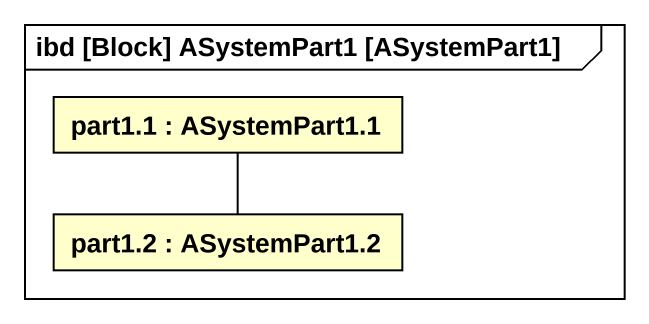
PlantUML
@startuml
mainframe ibd [Block] ASystemPart1 [ASystemPart1]
rectangle "part1.1 : ASystemPart1.1" as part1_1
rectangle "part1.2 : ASystemPart1.2" as part1_2
part1_1 -- part1_2
@enduml
